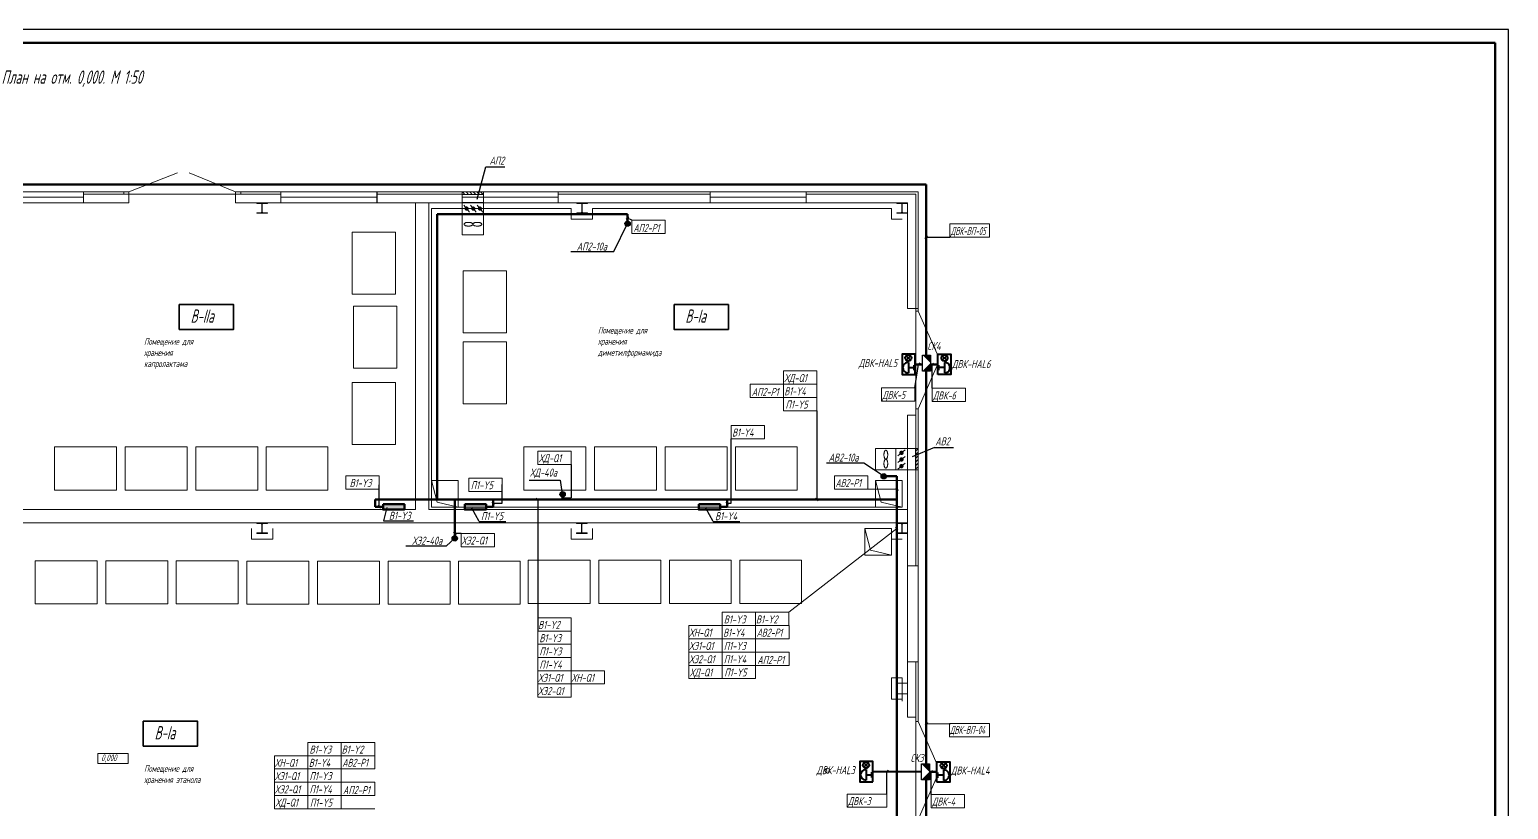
# Model space of a CAD drawing. Header units: millimetres. Extents: x -338 to 6826, y -8218 to 3153.
# Drawn here: x 2323 to 2878, y -7721 to -7429 of the extents above; entities that cross this region are included whole.
import ezdxf
from ezdxf.enums import TextEntityAlignment as Align

# ---------------------------------------------------------------- set-up
doc = ezdxf.new("R2010")
doc.units = ezdxf.units.MM
doc.linetypes.add('ACAD_ISO02W100', pattern=[15, 12, -3])
doc.linetypes.add('осевая2', pattern=[28.575, 19.05, -3.175, 3.175, -3.175])
for name, color, linetype, lineweight in [('Выноска', 137, 'Continuous', 20), ('Оси', 130, 'Continuous', 13), ('Первичник', 210, 'Continuous', 25), ('Рамка тонкая', 5, 'Continuous', 25), ('Тонкая', 5, 'Continuous', 20), ('ТОНКИЕ', 150, 'Continuous', 13), ('Эл.кабель', 2, 'Continuous', 50)]:
    doc.layers.add(name, color=color, linetype=linetype, lineweight=lineweight)
doc.layers.add('Размеры', color=5, linetype='Continuous')
doc.layers.add('Текст.', color=51, linetype='Continuous')
doc.styles.add('Simplex', font='simplex.shx', dxfattribs={"width": 0.7, "oblique": 15})

# ---------------------------------------------------------------- blocks, each defined once
blk = doc.blocks.new('APF064500')
at = {"ltscale": 100}
for p, q in [((-100, 186.5), (-100, 198)), ((-100, 198), (100, 198)), ((-16.5, 186.5), (-100, 186.5)), ((-100, 0), (-100, 11.5)), ((-100, 11.5), (-16.5, 11.5)), ((100, 0), (-100, 0)), ((-3.5, 24.5), (-3.5, 173.5)), ((3.5, 24.5), (3.5, 173.5)), ((100, 186.5), (16.5, 186.5)), ((16.5, 11.5), (100, 11.5)), ((100, 198), (100, 186.5)), ((100, 11.5), (100, 0))]:
    blk.add_line(p, q, dxfattribs=at)
for centre, start, end in [((-16.5, 173.5), 0, 90), ((-16.5, 24.5), 270, 0), ((16.5, 173.5), 90, 180), ((16.5, 24.5), 180, 270)]:
    blk.add_arc(centre, 13, start, end, dxfattribs=at)

msp = doc.modelspace()

# ---------------------------------------------------------------- hatches: boundary and pattern name
at = {"ltscale": 10}
h = msp.add_hatch(color=256, dxfattribs=at)
h.paths.add_polyline_path([(2661.21, -7553.73), (2661.21, -7556.73), (2658.21, -7556.73)])
h.paths.add_polyline_path([(2661.21, -7550.73), (2661.21, -7553.73), (2658.21, -7550.73)])
h = msp.add_hatch(color=256, dxfattribs=at)
h.paths.add_polyline_path([(2660.8, -7706.92), (2660.8, -7709.92), (2657.8, -7709.92)])
h.paths.add_polyline_path([(2660.8, -7703.92), (2660.8, -7706.92), (2657.8, -7703.92)])
at = {"layer": 'Первичник'}
h = msp.add_hatch(color=256, dxfattribs=at)
edge = h.paths.add_edge_path()
edge.add_arc((2547.64, -7501.48), 1, 0, 360)
h = msp.add_hatch(color=256, dxfattribs=at)
edge = h.paths.add_edge_path()
edge.add_arc((2643.7, -7596.14), 1, 0, 360)
h = msp.add_hatch(color=256, dxfattribs=at)
edge = h.paths.add_edge_path()
edge.add_arc((2523.3, -7602.93), 1, 0, 360)
h = msp.add_hatch(color=256, dxfattribs=at)
edge = h.paths.add_edge_path()
edge.add_arc((2482.85, -7619.4), 1, 0, 360)
at = {"layer": 'Размеры', "linetype": 'ByBlock', "ltscale": 0.7}
h = msp.add_hatch(color=1, dxfattribs=at)
h.dxf.hatch_style = 1
h.paths.add_polyline_path([(2459.97, -7606.65), (2455.98, -7606.65), (2455.98, -7606.77), (2459.97, -7606.77)])
h.paths.add_polyline_path([(2463.96, -7606.65), (2459.97, -7606.65), (2459.97, -7606.77), (2463.96, -7606.77)])
h.paths.add_polyline_path([(2463.96, -7606.77), (2459.97, -7606.77), (2459.97, -7608.65), (2463.96, -7608.65)])
h.paths.add_polyline_path([(2459.97, -7606.77), (2457.36, -7606.77), (2457.36, -7608.65), (2459.97, -7608.65)])
h.paths.add_polyline_path([(2457.36, -7606.79), (2455.98, -7606.79), (2455.98, -7608.65), (2457.36, -7608.65)])
h = msp.add_hatch(color=1, dxfattribs=at)
h.dxf.hatch_style = 1
h.paths.add_polyline_path([(2490.59, -7606.65), (2486.6, -7606.65), (2486.6, -7606.77), (2490.59, -7606.77)])
h.paths.add_polyline_path([(2494.58, -7606.65), (2490.59, -7606.65), (2490.59, -7606.77), (2494.58, -7606.77)])
h.paths.add_polyline_path([(2494.58, -7606.77), (2490.59, -7606.77), (2490.59, -7608.65), (2494.58, -7608.65)])
h.paths.add_polyline_path([(2490.59, -7606.77), (2487.98, -7606.77), (2487.98, -7608.65), (2490.59, -7608.65)])
h.paths.add_polyline_path([(2487.98, -7606.79), (2486.6, -7606.79), (2486.6, -7608.65), (2487.98, -7608.65)])
h = msp.add_hatch(color=1, dxfattribs=at)
h.dxf.hatch_style = 1
h.paths.add_polyline_path([(2578.33, -7606.65), (2574.34, -7606.65), (2574.34, -7606.77), (2578.33, -7606.77)])
h.paths.add_polyline_path([(2582.32, -7606.65), (2578.33, -7606.65), (2578.33, -7606.77), (2582.32, -7606.77)])
h.paths.add_polyline_path([(2582.32, -7606.77), (2578.33, -7606.77), (2578.33, -7608.65), (2582.32, -7608.65)])
h.paths.add_polyline_path([(2578.33, -7606.77), (2575.72, -7606.77), (2575.72, -7608.65), (2578.33, -7608.65)])
h.paths.add_polyline_path([(2575.72, -7606.79), (2574.34, -7606.79), (2574.34, -7608.65), (2575.72, -7608.65)])
at = {"layer": 'ТОНКИЕ', "linetype": 'ACAD_ISO02W100', "ltscale": 20}
h = msp.add_hatch(color=256, dxfattribs=at)
h.dxf.hatch_style = 1
h.paths.add_polyline_path([(2487.9, -7495.85, -1), (2486.68, -7495.85, -1)])
h = msp.add_hatch(color=256, dxfattribs=at)
h.dxf.hatch_style = 1
h.paths.add_polyline_path([(2490.39, -7495.85, -1), (2489.18, -7495.85, -1)])
h = msp.add_hatch(color=256, dxfattribs=at)
h.dxf.hatch_style = 1
h.paths.add_polyline_path([(2492.88, -7495.85, -1), (2491.67, -7495.85, -1)])
h = msp.add_hatch(color=256, dxfattribs=at)
h.dxf.hatch_style = 1
h.paths.add_polyline_path([(2650.34, -7587.98, -1), (2650.34, -7586.77, -1)])
h = msp.add_hatch(color=256, dxfattribs=at)
h.dxf.hatch_style = 1
h.paths.add_polyline_path([(2650.34, -7590.48, -1), (2650.34, -7589.26, -1)])
h = msp.add_hatch(color=256, dxfattribs=at)
h.dxf.hatch_style = 1
h.paths.add_polyline_path([(2650.34, -7592.97, -1), (2650.34, -7591.76, -1)])

# ---------------------------------------------------------------- linework, layer by layer
at = {"lineweight": 60}
for p, q in [((2056.94, -7433.78), (2872.94, -7433.78)), ((2872.94, -7433.78), (2872.94, -8017.78))]:
    msp.add_line(p, q, dxfattribs=at)
for p, q in [((2491.3, -7492.3), (2494.54, -7480.2)), ((2494.54, -7480.2), (2501.66, -7480.2)), ((2542.49, -7511.98), (2547.64, -7501.48)), ((2526.33, -7511.98), (2542.49, -7511.98)), ((2662.71, -7585.39), (2654.31, -7588.89)), ((2662.71, -7585.39), (2669.82, -7585.39)), ((2622.19, -7591.07), (2636.23, -7591.07)), ((2636.23, -7591.07), (2643.53, -7595.81)), ((2510.71, -7597.57), (2522.41, -7597.57)), ((2522.41, -7597.57), (2523.13, -7602.91)), ((2457.39, -7607.81), (2456.12, -7612.9)), ((2491.99, -7613.04), (2489.2, -7608.1)), ((2579.73, -7613.04), (2576.94, -7608.1)), ((2456.12, -7612.9), (2467.37, -7612.9)), ((2491.99, -7613.04), (2501.97, -7613.04)), ((2579.73, -7613.04), (2589.71, -7613.04)), ((2464.52, -7622.23), (2479.77, -7622.23)), ((2479.77, -7622.23), (2482.85, -7619.4))]:
    msp.add_line(p, q)
at = {"color": 3}
for p, q in [((2548.1, -7499.01), (2547.18, -7499.97)), ((2549.2, -7500.18), (2547.64, -7499.49)), ((2660.05, -7506.1), (2659.12, -7507.06)), ((2659.59, -7506.57), (2668.48, -7506.56)), ((2655.37, -7563.03), (2656.77, -7554.23)), ((2657.28, -7553.7), (2656.36, -7554.66)), ((2662.3, -7553.75), (2661.38, -7554.72)), ((2661.84, -7563.19), (2661.84, -7554.23)), ((2618.6, -7571.58), (2618.6, -7604.8)), ((2586.51, -7606.22), (2586.51, -7582.07)), ((2526.55, -7591.69), (2526.55, -7604.18)), ((2454.48, -7607.65), (2454.48, -7599.33)), ((2500.59, -7606.22), (2500.59, -7599.19)), ((2648.2, -7600.49), (2649.12, -7601.45)), ((2454.02, -7607.16), (2454.94, -7608.13)), ((2496.76, -7605.74), (2497.68, -7606.71)), ((2497.22, -7606.22), (2500.59, -7606.22)), ((2513.36, -7604.3), (2514.28, -7605.27)), ((2513.99, -7604.98), (2513.99, -7654.09)), ((2522.84, -7603.7), (2523.77, -7604.67)), ((2523.3, -7604.18), (2526.55, -7604.18)), ((2584.5, -7605.74), (2585.42, -7606.71)), ((2584.96, -7606.22), (2586.51, -7606.22)), ((2618.14, -7604.32), (2619.06, -7605.28)), ((2482.39, -7617.07), (2483.31, -7618.04)), ((2485.28, -7617.57), (2482.85, -7617.57)), ((2648.08, -7615.19), (2649, -7616.15)), ((2660.13, -7688.41), (2659.21, -7689.38)), ((2668.55, -7688.98), (2659.59, -7688.94)), ((2645.37, -7706.32), (2644.45, -7707.29)), ((2644.92, -7715.22), (2644.92, -7706.8)), ((2661.97, -7706.43), (2661.04, -7707.4)), ((2661.51, -7715.38), (2661.51, -7706.91))]:
    msp.add_line(p, q, dxfattribs=at)
at = {"lineweight": 40, "ltscale": 0.2}
for p, q in [((2652.1, -7552.65), (2653.77, -7550.98)), ((2652.1, -7550.98), (2653.77, -7552.65)), ((2667.33, -7552.65), (2665.66, -7550.98)), ((2667.33, -7550.98), (2665.66, -7552.65)), ((2652.93, -7553.48), (2652.93, -7557.41)), ((2652.93, -7555.45), (2655.13, -7555.45)), ((2655.13, -7556.41), (2655.13, -7554.49)), ((2664.3, -7556.41), (2664.3, -7554.49)), ((2666.49, -7555.45), (2664.3, -7555.45)), ((2666.49, -7553.48), (2666.49, -7557.41)), ((2636.24, -7703.53), (2637.91, -7705.2)), ((2637.91, -7703.53), (2636.24, -7705.2)), ((2637.08, -7706.03), (2637.08, -7709.96)), ((2639.28, -7708.96), (2639.28, -7707.04)), ((2663.96, -7709.09), (2663.96, -7707.17)), ((2666.99, -7705.33), (2665.32, -7703.66)), ((2666.99, -7703.66), (2665.32, -7705.33)), ((2666.16, -7706.16), (2666.16, -7710.09)), ((2637.08, -7708), (2639.28, -7708)), ((2666.16, -7708.13), (2663.96, -7708.13))]:
    msp.add_line(p, q, dxfattribs=at)
at = {"lineweight": 35}
for points in [[(2379.55, -7531.81), (2399.94, -7531.81), (2399.94, -7541.12), (2379.55, -7541.12)], [(2565.07, -7531.81), (2585.46, -7531.81), (2585.46, -7541.12), (2565.07, -7541.12)], [(2366.04, -7687.93), (2386.43, -7687.93), (2386.43, -7697.25), (2366.04, -7697.25)]]:
    msp.add_lwpolyline(points, close=True, dxfattribs=at)
at = {"lineweight": 40, "ltscale": 0.2}
for points in [[(2655.46, -7558.03), (2655.46, -7550.44), (2650.6, -7550.44), (2650.6, -7558.03)], [(2663.97, -7558.03), (2663.97, -7550.44), (2668.83, -7550.44), (2668.83, -7558.03)], [(2639.6, -7710.58), (2639.6, -7702.99), (2634.74, -7702.99), (2634.74, -7710.58)], [(2663.63, -7710.71), (2663.63, -7703.12), (2668.49, -7703.12), (2668.49, -7710.71)]]:
    msp.add_lwpolyline(points, close=True, dxfattribs=at)
at = {"ltscale": 10}
for points in [[(2658.21, -7556.73), (2658.21, -7550.73), (2661.21, -7550.73), (2661.21, -7556.73)], [(2657.8, -7709.92), (2657.8, -7703.92), (2660.8, -7703.92), (2660.8, -7709.92)]]:
    msp.add_lwpolyline(points, close=True, dxfattribs=at)
at = {"lineweight": 40, "ltscale": 0.2}
for centre in [(2652.93, -7551.82), (2666.49, -7551.82), (2637.08, -7704.37), (2666.16, -7704.5)]:
    msp.add_circle(centre, 1.18, dxfattribs=at)
for centre, start, end in [((2652.85, -7555.45), 87.3936, 272.6064), ((2666.58, -7555.45), 267.3936, 92.6064), ((2636.99, -7708), 87.3936, 272.6064), ((2666.25, -7708.13), 267.3936, 92.6064)]:
    msp.add_arc(centre, 1.96, start, end, dxfattribs=at)
at = {"layer": 'Выноска', "color": 3}
for p, q in [((2549.2, -7500.18), (2561.72, -7500.18)), ((2549.2, -7505.15), (2549.2, -7500.18)), ((2561.72, -7500.18), (2561.72, -7505.15)), ((2668.48, -7501.59), (2683.42, -7501.59)), ((2668.48, -7506.56), (2668.48, -7501.59)), ((2683.42, -7501.59), (2683.42, -7506.56)), ((2549.2, -7505.15), (2561.72, -7505.15)), ((2683.42, -7506.56), (2668.48, -7506.56)), ((2668.48, -7506.56), (2683.42, -7506.56)), ((2606.08, -7556.67), (2606.08, -7561.64)), ((2606.08, -7556.67), (2618.6, -7556.67)), ((2606.08, -7561.64), (2606.08, -7556.67)), ((2618.6, -7556.67), (2618.6, -7561.64)), ((2593.56, -7561.64), (2606.08, -7561.64)), ((2593.56, -7561.64), (2606.08, -7561.64)), ((2593.56, -7566.61), (2593.56, -7561.64)), ((2606.08, -7561.64), (2618.6, -7561.64)), ((2606.08, -7566.61), (2606.08, -7561.64)), ((2606.08, -7561.64), (2606.08, -7566.61)), ((2618.6, -7561.64), (2606.08, -7561.64)), ((2618.6, -7561.64), (2618.6, -7566.61)), ((2642.84, -7563.03), (2655.37, -7563.03)), ((2642.84, -7568), (2642.84, -7563.03)), ((2655.37, -7563.03), (2655.37, -7568)), ((2661.84, -7563.19), (2674.36, -7563.19)), ((2661.84, -7568.16), (2661.84, -7563.19)), ((2674.36, -7563.19), (2674.36, -7568.16)), ((2593.56, -7566.61), (2606.08, -7566.61)), ((2593.56, -7566.61), (2606.08, -7566.61)), ((2618.6, -7566.61), (2606.08, -7566.61)), ((2606.08, -7566.61), (2606.08, -7571.58)), ((2606.08, -7566.61), (2618.6, -7566.61)), ((2606.08, -7571.58), (2606.08, -7566.61)), ((2618.6, -7566.61), (2618.6, -7571.58)), ((2642.84, -7568), (2655.37, -7568)), ((2661.84, -7568.16), (2674.36, -7568.16)), ((2618.6, -7571.58), (2606.08, -7571.58)), ((2586.51, -7577.09), (2586.51, -7582.07)), ((2599.04, -7577.09), (2586.51, -7577.09)), ((2599.04, -7577.09), (2599.04, -7582.07)), ((2599.04, -7582.07), (2586.51, -7582.07)), ((2514.03, -7586.72), (2526.55, -7586.72)), ((2514.03, -7591.69), (2514.03, -7586.72)), ((2526.55, -7586.72), (2526.55, -7591.69)), ((2441.96, -7596.02), (2454.48, -7596.02)), ((2441.96, -7600.99), (2441.96, -7596.02)), ((2454.48, -7596.02), (2454.48, -7600.99)), ((2488.07, -7596.84), (2500.59, -7596.84)), ((2488.07, -7601.81), (2488.07, -7596.84)), ((2500.59, -7596.84), (2500.59, -7601.81)), ((2526.55, -7591.69), (2514.03, -7591.69)), ((2625.24, -7596), (2637.76, -7596)), ((2625.24, -7600.97), (2625.24, -7596)), ((2637.76, -7596), (2637.76, -7600.97)), ((2454.48, -7600.99), (2441.96, -7600.99)), ((2500.59, -7601.81), (2488.07, -7601.81)), ((2625.24, -7600.97), (2637.76, -7600.97)), ((2648.66, -7600.97), (2637.76, -7600.97)), ((2485.28, -7617.57), (2497.8, -7617.57)), ((2485.28, -7622.54), (2485.28, -7617.57)), ((2497.8, -7617.57), (2497.8, -7622.54)), ((2608.17, -7647.12), (2648.57, -7615.77)), ((2497.8, -7622.54), (2485.28, -7622.54)), ((2513.98, -7649.17), (2513.98, -7654.14)), ((2513.98, -7649.17), (2526.5, -7649.17)), ((2513.98, -7654.14), (2513.98, -7649.17)), ((2513.99, -7649.11), (2513.99, -7654.09)), ((2526.5, -7649.17), (2526.5, -7654.14)), ((2570.61, -7657.06), (2570.61, -7652.09)), ((2570.61, -7652.09), (2583.13, -7652.09)), ((2583.13, -7652.09), (2583.13, -7647.12)), ((2583.13, -7647.12), (2595.65, -7647.12)), ((2583.13, -7652.09), (2595.65, -7652.09)), ((2583.13, -7652.09), (2583.13, -7657.06)), ((2583.13, -7652.09), (2583.13, -7657.06)), ((2583.13, -7652.09), (2595.65, -7652.09)), ((2583.13, -7652.09), (2595.65, -7652.09)), ((2583.13, -7657.06), (2583.13, -7652.09)), ((2595.65, -7647.12), (2595.65, -7652.09)), ((2595.65, -7647.12), (2608.17, -7647.12)), ((2595.65, -7652.09), (2595.65, -7657.06)), ((2608.17, -7652.09), (2595.65, -7652.09)), ((2595.65, -7652.09), (2608.17, -7652.09)), ((2608.17, -7647.12), (2608.17, -7652.09)), ((2608.18, -7657.06), (2608.18, -7652.08)), ((2608.18, -7652.08), (2608.18, -7657.06)), ((2513.98, -7654.14), (2513.98, -7659.11)), ((2526.5, -7654.14), (2513.98, -7654.14)), ((2513.98, -7654.14), (2526.5, -7654.14)), ((2513.98, -7659.11), (2513.98, -7654.14)), ((2526.5, -7654.14), (2526.5, -7659.11)), ((2583.13, -7657.06), (2570.61, -7657.06)), ((2583.13, -7657.06), (2570.61, -7657.06)), ((2570.61, -7662.03), (2570.61, -7657.06)), ((2583.13, -7657.06), (2595.65, -7657.06)), ((2583.13, -7657.06), (2583.13, -7662.03)), ((2583.13, -7662.03), (2583.13, -7657.06)), ((2595.65, -7657.06), (2595.65, -7662.03)), ((2595.66, -7657.06), (2608.18, -7657.06)), ((2595.66, -7657.06), (2608.18, -7657.06)), ((2513.98, -7659.11), (2513.98, -7664.08)), ((2513.98, -7659.11), (2526.5, -7659.11)), ((2513.98, -7659.11), (2526.5, -7659.11)), ((2513.98, -7664.08), (2513.98, -7659.11)), ((2526.5, -7659.11), (2526.5, -7664.08)), ((2583.13, -7662.03), (2570.61, -7662.03)), ((2570.61, -7662.03), (2583.13, -7662.03)), ((2570.61, -7667), (2570.61, -7662.03)), ((2583.13, -7662.03), (2595.65, -7662.03)), ((2583.13, -7662.03), (2595.65, -7662.03)), ((2583.13, -7662.03), (2583.13, -7667)), ((2595.65, -7662.03), (2595.65, -7667)), ((2595.66, -7662.03), (2608.18, -7662.03)), ((2595.66, -7662.03), (2608.18, -7662.03)), ((2608.18, -7667), (2608.18, -7662.03)), ((2513.98, -7664.08), (2513.98, -7669.05)), ((2513.98, -7664.08), (2526.5, -7664.08)), ((2513.98, -7664.08), (2526.5, -7664.08)), ((2513.98, -7669.05), (2513.98, -7664.08)), ((2513.99, -7669), (2526.51, -7669)), ((2513.99, -7669), (2526.51, -7669)), ((2526.51, -7669), (2513.99, -7669)), ((2513.99, -7673.97), (2513.99, -7669)), ((2526.5, -7664.08), (2526.5, -7669.05)), ((2526.51, -7673.97), (2526.51, -7669)), ((2526.51, -7669), (2526.51, -7673.97)), ((2526.51, -7669), (2539.03, -7669)), ((2539.03, -7669), (2539.03, -7673.97)), ((2570.61, -7667), (2583.13, -7667)), ((2583.13, -7667), (2570.61, -7667)), ((2570.61, -7671.97), (2570.61, -7667)), ((2595.65, -7667), (2583.13, -7667)), ((2583.13, -7667), (2583.13, -7671.97)), ((2583.13, -7671.97), (2583.13, -7667)), ((2583.13, -7667), (2595.65, -7667)), ((2595.65, -7667), (2595.65, -7671.97)), ((2595.66, -7667), (2608.18, -7667)), ((2595.66, -7667), (2608.18, -7667)), ((2595.66, -7667), (2595.66, -7671.97)), ((2526.51, -7673.97), (2513.99, -7673.97)), ((2513.99, -7673.97), (2526.51, -7673.97)), ((2513.99, -7678.94), (2513.99, -7673.97)), ((2539.03, -7673.97), (2526.51, -7673.97)), ((2526.51, -7673.97), (2526.51, -7678.94)), ((2583.13, -7671.97), (2570.61, -7671.97)), ((2595.65, -7671.97), (2583.13, -7671.97)), ((2526.51, -7678.94), (2513.99, -7678.94)), ((2668.41, -7688.82), (2683.35, -7688.82)), ((2668.41, -7693.79), (2668.41, -7688.82)), ((2683.35, -7688.82), (2683.35, -7693.79)), ((2427.77, -7700.85), (2427.77, -7695.88)), ((2427.77, -7695.88), (2440.29, -7695.88)), ((2440.29, -7695.88), (2440.29, -7700.85)), ((2440.29, -7695.88), (2452.82, -7695.88)), ((2452.82, -7695.88), (2452.82, -7700.85)), ((2668.41, -7693.79), (2683.35, -7693.79)), ((2415.25, -7705.83), (2415.25, -7700.85)), ((2415.25, -7700.85), (2427.77, -7700.85)), ((2427.77, -7700.85), (2440.29, -7700.85)), ((2427.77, -7700.85), (2427.77, -7705.83)), ((2427.77, -7700.85), (2427.77, -7705.83)), ((2427.77, -7700.85), (2440.29, -7700.85)), ((2427.77, -7700.85), (2440.29, -7700.85)), ((2427.77, -7705.83), (2427.77, -7700.85)), ((2440.29, -7700.85), (2440.29, -7705.83)), ((2452.82, -7700.85), (2440.29, -7700.85)), ((2440.29, -7700.85), (2452.82, -7700.85)), ((2452.83, -7705.82), (2452.83, -7700.85)), ((2452.83, -7700.85), (2452.83, -7705.82)), ((2427.77, -7705.83), (2415.25, -7705.83)), ((2427.77, -7705.83), (2415.25, -7705.83)), ((2415.25, -7710.8), (2415.25, -7705.83)), ((2427.77, -7705.83), (2440.29, -7705.83)), ((2427.77, -7705.83), (2427.77, -7710.8)), ((2427.77, -7710.8), (2427.77, -7705.83)), ((2440.29, -7705.83), (2440.29, -7710.8)), ((2440.3, -7705.82), (2452.83, -7705.82)), ((2440.3, -7705.82), (2452.83, -7705.82)), ((2427.77, -7710.8), (2415.25, -7710.8)), ((2415.25, -7710.8), (2427.77, -7710.8)), ((2415.25, -7715.77), (2415.25, -7710.8)), ((2427.77, -7710.8), (2440.29, -7710.8)), ((2427.77, -7710.8), (2440.29, -7710.8)), ((2427.77, -7710.8), (2427.77, -7715.77)), ((2440.29, -7710.8), (2440.29, -7715.77)), ((2440.3, -7710.79), (2452.83, -7710.79)), ((2440.3, -7710.79), (2452.83, -7710.79)), ((2452.83, -7715.76), (2452.83, -7710.79)), ((2415.25, -7715.77), (2427.77, -7715.77)), ((2427.77, -7715.77), (2415.25, -7715.77)), ((2415.25, -7720.74), (2415.25, -7715.77)), ((2440.29, -7715.77), (2427.77, -7715.77)), ((2427.77, -7715.77), (2427.77, -7720.74)), ((2427.77, -7720.74), (2427.77, -7715.77)), ((2427.77, -7715.77), (2440.29, -7715.77)), ((2440.29, -7715.77), (2440.29, -7720.74)), ((2440.3, -7715.76), (2452.83, -7715.76)), ((2440.3, -7715.76), (2452.83, -7715.76)), ((2440.3, -7715.76), (2440.3, -7720.73)), ((2629.98, -7720.19), (2629.98, -7715.22)), ((2644.92, -7715.22), (2629.98, -7715.22)), ((2629.98, -7715.22), (2644.92, -7715.22)), ((2644.92, -7715.22), (2644.92, -7720.19)), ((2661.51, -7715.38), (2674.03, -7715.38)), ((2661.51, -7720.35), (2661.51, -7715.38)), ((2674.03, -7715.38), (2674.03, -7720.35)), ((2427.77, -7720.74), (2415.25, -7720.74)), ((2440.29, -7720.74), (2427.77, -7720.74)), ((2440.3, -7720.73), (2452.83, -7720.73)), ((2644.92, -7720.19), (2629.98, -7720.19)), ((2629.98, -7720.19), (2644.92, -7720.19)), ((2644.92, -7720.19), (2629.98, -7720.19)), ((2661.51, -7720.35), (2674.03, -7720.35))]:
    msp.add_line(p, q, dxfattribs=at)
at = {"layer": 'Оси', "linetype": 'осевая2'}
msp.add_line((2650.58, -7597.77), (2650.58, -7607.77), dxfattribs=at)
at = {"layer": 'Первичник'}
for centre in [(2547.64, -7501.48), (2643.7, -7596.14), (2523.3, -7602.93), (2482.85, -7619.4)]:
    msp.add_circle(centre, 1, dxfattribs=at)
at = {"layer": 'Размеры', "color": 0, "linetype": 'ByBlock', "ltscale": 0.7}
msp.add_line((2453.58, -7489.57), (2453.58, -7493.65), dxfattribs=at)
at = {"layer": 'Размеры', "color": 1, "linetype": 'ByBlock', "lineweight": 50, "ltscale": 0.7}
for points in [[(2455.98, -7606.65), (2463.96, -7606.65), (2463.96, -7608.65), (2455.98, -7608.65)], [(2486.6, -7606.65), (2494.58, -7606.65), (2494.58, -7608.65), (2486.6, -7608.65)], [(2574.34, -7606.65), (2582.32, -7606.65), (2582.32, -7608.65), (2574.34, -7608.65)]]:
    msp.add_lwpolyline(points, close=True, dxfattribs=at)
at = {"layer": 'Рамка тонкая'}
for p, q in [((2877.94, -7428.78), (2036.94, -7428.78)), ((2877.94, -8022.78), (2877.94, -7428.78))]:
    msp.add_line(p, q, dxfattribs=at)
at = {"layer": 'Тонкая', "ltscale": 100}
for p, q in [((2360.58, -7489.57), (2343.58, -7489.57)), ((2343.58, -7493.65), (2343.58, -7489.57)), ((2360.58, -7490.45), (2343.58, -7490.45)), ((2358.81, -7489.57), (2360.58, -7489.57)), ((2358.81, -7489.57), (2358.81, -7490.45)), ((2360.58, -7489.57), (2360.58, -7493.65)), ((2402.57, -7489.57), (2400.58, -7489.57)), ((2400.58, -7489.57), (2400.58, -7493.65)), ((2417.58, -7490.45), (2400.58, -7490.45)), ((2400.58, -7490.45), (2401.51, -7490.45)), ((2402.57, -7490.45), (2402.57, -7489.57)), ((2417.58, -7489.57), (2417.58, -7493.65)), ((2506.58, -7489.57), (2453.58, -7489.57)), ((2485.62, -7490.45), (2453.58, -7490.45)), ((2578.58, -7489.57), (2521.62, -7489.57)), ((2521.62, -7493.65), (2521.62, -7489.57)), ((2578.58, -7490.45), (2521.62, -7490.45)), ((2578.58, -7489.57), (2578.58, -7493.65)), ((2656.65, -7489.57), (2614.58, -7489.57)), ((2614.58, -7493.65), (2614.58, -7489.57)), ((2655.77, -7490.45), (2614.58, -7490.45)), ((2655.77, -7534.25), (2655.77, -7490.45)), ((2656.65, -7533.26), (2656.65, -7489.57)), ((2343.58, -7493.65), (2360.58, -7493.65)), ((2453.58, -7493.65), (2506.58, -7493.65)), ((2468.08, -7493.65), (2468.08, -7608.65)), ((2473.07, -7493.65), (2473.07, -7608.65)), ((2521.62, -7493.65), (2578.58, -7493.65)), ((2614.58, -7493.65), (2652.57, -7493.65)), ((2652.57, -7493.65), (2652.57, -7533.26)), ((2656.65, -7534.25), (2655.77, -7534.25)), ((2656.65, -7532.48), (2656.65, -7534.25)), ((2652.57, -7573.26), (2652.57, -7629.73)), ((2655.77, -7629.73), (2655.77, -7570.93)), ((2656.65, -7570.93), (2655.77, -7570.93)), ((2656.65, -7573.26), (2656.65, -7570.93)), ((2656.65, -7629.73), (2656.65, -7573.26)), ((2168.57, -7613.65), (2652.57, -7613.65)), ((2293.08, -7608.65), (2468.08, -7608.65)), ((2473.07, -7608.65), (2652.57, -7608.65)), ((2656.65, -7629.73), (2652.57, -7629.73)), ((2652.58, -7642.19), (2652.58, -7629.59)), ((2652.58, -7629.59), (2652.58, -7642.19)), ((2656.65, -7643.39), (2656.65, -7628.66)), ((2652.57, -7665.73), (2652.57, -7686.44)), ((2652.57, -7665.73), (2656.65, -7665.73)), ((2655.77, -7688.09), (2655.77, -7665.73)), ((2656.65, -7686.44), (2656.65, -7665.73)), ((2656.65, -7688.09), (2655.77, -7688.09)), ((2656.65, -7686.32), (2656.65, -7688.09))]:
    msp.add_line(p, q, dxfattribs=at)
at = {"layer": 'Тонкая', "ltscale": 10}
for p, q in [((2402.57, -7489.57), (2417.58, -7489.57)), ((2400.58, -7493.65), (2417.58, -7493.65)), ((2652.57, -7533.26), (2655.77, -7533.26)), ((2652.57, -7573.26), (2655.77, -7573.26)), ((2652.57, -7673.72), (2648.57, -7673.72)), ((2648.57, -7673.72), (2648.57, -7677.72)), ((2652.57, -7677.72), (2652.57, -7673.72)), ((2648.57, -7677.72), (2652.57, -7677.72)), ((2652.57, -7686.44), (2655.77, -7686.44))]:
    msp.add_line(p, q, dxfattribs=at)
at = {"layer": 'ТОНКИЕ', "ltscale": 100}
for p, q in [((2360.58, -7489.57), (2378.86, -7482.44)), ((2400.58, -7489.57), (2383.26, -7482.44)), ((2307.58, -7491.61), (2343.58, -7491.61)), ((2417.58, -7489.57), (2453.58, -7489.57)), ((2417.58, -7491.61), (2453.58, -7491.61)), ((2485.62, -7491.61), (2521.62, -7491.61)), ((2578.58, -7489.57), (2614.58, -7489.57)), ((2578.58, -7491.61), (2614.58, -7491.61)), ((2417.58, -7493.65), (2453.58, -7493.65)), ((2474.13, -7607.77), (2474.13, -7495.77)), ((2474.13, -7495.77), (2526.44, -7495.77)), ((2526.44, -7495.77), (2526.44, -7499.77)), ((2534.44, -7495.77), (2646.58, -7495.77)), ((2534.44, -7499.77), (2534.44, -7495.77)), ((2646.58, -7495.77), (2646.58, -7499.77)), ((2526.44, -7499.77), (2534.44, -7499.77)), ((2646.58, -7499.77), (2650.58, -7499.77)), ((2502.21, -7519.14), (2486.01, -7519.14)), ((2486.01, -7519.14), (2486.01, -7542.34)), ((2656.65, -7533.26), (2655.77, -7533.26)), ((2656.65, -7534.25), (2663.78, -7550.28)), ((2486.01, -7545.78), (2486.01, -7568.98)), ((2656.65, -7570.93), (2663.78, -7554.68)), ((2355.96, -7601.33), (2332.76, -7601.33)), ((2382.45, -7601.33), (2359.25, -7601.33)), ((2408.94, -7601.33), (2385.74, -7601.33)), ((2435.29, -7601.33), (2412.09, -7601.33)), ((2650.58, -7607.77), (2474.13, -7607.77)), ((2652.57, -7613.65), (2652.57, -7610.45)), ((2406.58, -7615.77), (2406.59, -7615.77)), ((2406.59, -7615.77), (2406.59, -7619.77)), ((2414.59, -7619.77), (2414.59, -7615.77)), ((2526.49, -7615.77), (2526.49, -7619.77)), ((2534.49, -7619.77), (2534.49, -7615.77)), ((2646.58, -7615.77), (2646.58, -7619.77)), ((2406.59, -7619.77), (2414.59, -7619.77)), ((2526.49, -7619.77), (2534.49, -7619.77)), ((2646.58, -7619.77), (2650.58, -7619.77)), ((2636.6, -7625.77), (2646.6, -7625.77)), ((2650.58, -7671.69), (2650.58, -7680.4)), ((2656.65, -7688.09), (2663.78, -7704.12)), ((2656.65, -7724.78), (2663.78, -7708.52))]:
    msp.add_line(p, q, dxfattribs=at)
at = {"layer": 'ТОНКИЕ', "ltscale": 10}
for p, q in [((2307.58, -7489.57), (2343.58, -7489.57)), ((2360.58, -7490.45), (2400.58, -7490.45)), ((2485.62, -7489.57), (2521.62, -7489.57)), ((2307.58, -7493.65), (2343.58, -7493.65)), ((2485.62, -7493.65), (2521.62, -7493.65)), ((2578.58, -7493.65), (2614.58, -7493.65)), ((2655.77, -7534.25), (2655.77, -7570.93)), ((2652.57, -7665.73), (2652.57, -7629.73)), ((2656.65, -7665.73), (2656.65, -7629.73)), ((2656.65, -7665.73), (2656.65, -7629.73)), ((2650.56, -7671.72), (2646.56, -7671.72)), ((2646.56, -7671.72), (2646.56, -7677.72)), ((2646.56, -7677.72), (2646.56, -7679.72)), ((2646.56, -7679.72), (2650.56, -7679.72)), ((2655.77, -7724.78), (2655.77, -7688.09))]:
    msp.add_line(p, q, dxfattribs=at)
at = {"layer": 'ТОНКИЕ', "linetype": 'ACAD_ISO02W100', "ltscale": 20}
for p, q in [((2494.89, -7489.54), (2484.6, -7489.54)), ((2485.62, -7489.57), (2485.62, -7493.65)), ((2485.62, -7489.57), (2485.62, -7493.65)), ((2485.66, -7489.54), (2485.66, -7493.62)), ((2485.66, -7493.62), (2485.66, -7489.54)), ((2493.66, -7490.54), (2485.66, -7490.54)), ((2486.67, -7490.54), (2485.73, -7489.54)), ((2488.03, -7490.54), (2487.09, -7489.54)), ((2489.38, -7490.54), (2488.44, -7489.54)), ((2490.74, -7490.54), (2489.8, -7489.54)), ((2492.09, -7490.54), (2491.15, -7489.54)), ((2493.45, -7490.54), (2492.51, -7489.54)), ((2493.66, -7493.62), (2493.66, -7489.54)), ((2493.66, -7493.62), (2485.66, -7493.62)), ((2485.66, -7493.62), (2485.66, -7498.02)), ((2485.66, -7493.62), (2493.66, -7493.62)), ((2486.2, -7494.52), (2488.37, -7497.19)), ((2488.7, -7494.52), (2490.87, -7497.19)), ((2491.19, -7494.52), (2493.36, -7497.19)), ((2493.66, -7498.02), (2493.66, -7493.62)), ((2484.58, -7498.02), (2494.77, -7498.02)), ((2485.66, -7505.62), (2485.66, -7498.02)), ((2493.66, -7498.02), (2493.66, -7505.62)), ((2444.42, -7527.88), (2444.42, -7504.68)), ((2444.42, -7504.68), (2460.62, -7504.68)), ((2460.62, -7504.68), (2460.62, -7527.88)), ((2493.66, -7505.62), (2485.66, -7505.62)), ((2502.21, -7542.34), (2502.21, -7519.14)), ((2460.62, -7527.88), (2444.42, -7527.88)), ((2444.91, -7555.59), (2444.91, -7532.39)), ((2444.91, -7532.39), (2461.11, -7532.39)), ((2461.11, -7532.39), (2461.11, -7555.59)), ((2486.01, -7542.34), (2502.21, -7542.34)), ((2502.21, -7545.78), (2486.01, -7545.78)), ((2502.21, -7568.98), (2502.21, -7545.78)), ((2461.11, -7555.59), (2444.91, -7555.59)), ((2444.42, -7584.27), (2444.42, -7561.07)), ((2444.42, -7561.07), (2460.62, -7561.07)), ((2460.62, -7561.07), (2460.62, -7584.27)), ((2486.01, -7568.98), (2502.21, -7568.98)), ((2332.76, -7585.13), (2355.96, -7585.13)), ((2332.76, -7601.33), (2332.76, -7585.13)), ((2355.96, -7585.13), (2355.96, -7601.33)), ((2359.25, -7585.13), (2382.45, -7585.13)), ((2359.25, -7601.33), (2359.25, -7585.13)), ((2382.45, -7585.13), (2382.45, -7601.33)), ((2385.74, -7585.13), (2408.94, -7585.13)), ((2385.74, -7598.19), (2385.74, -7585.13)), ((2408.94, -7585.13), (2408.94, -7601.33)), ((2412.09, -7585.13), (2435.29, -7585.13)), ((2412.09, -7601.33), (2412.09, -7585.13)), ((2435.29, -7585.13), (2435.29, -7601.33)), ((2460.62, -7584.27), (2444.42, -7584.27)), ((2508.77, -7585.13), (2531.97, -7585.13)), ((2508.77, -7601.33), (2508.77, -7585.13)), ((2531.97, -7585.13), (2531.97, -7601.33)), ((2535.26, -7585.13), (2558.46, -7585.13)), ((2535.26, -7601.33), (2535.26, -7585.13)), ((2558.46, -7585.13), (2558.46, -7601.33)), ((2561.75, -7585.13), (2584.95, -7585.13)), ((2561.75, -7601.33), (2561.75, -7585.13)), ((2584.95, -7585.13), (2584.95, -7601.33)), ((2588.09, -7585.13), (2611.29, -7585.13)), ((2588.09, -7601.33), (2588.09, -7585.13)), ((2611.29, -7585.13), (2611.29, -7601.33)), ((2640.58, -7593.75), (2640.58, -7585.75)), ((2640.58, -7585.75), (2648.18, -7585.75)), ((2648.18, -7585.75), (2648.18, -7593.75)), ((2652.58, -7585.75), (2648.18, -7585.75)), ((2652.57, -7593.78), (2652.57, -7585.78)), ((2652.57, -7585.78), (2652.57, -7593.78)), ((2652.58, -7593.75), (2652.58, -7585.75)), ((2652.58, -7585.75), (2652.58, -7593.75)), ((2652.58, -7585.75), (2656.66, -7585.75)), ((2655.66, -7593.75), (2655.66, -7585.75)), ((2655.66, -7586.76), (2656.66, -7585.82)), ((2656.65, -7595), (2656.65, -7584.71)), ((2656.66, -7594.97), (2656.66, -7584.68)), ((2651.68, -7586.29), (2649.01, -7588.46)), ((2651.68, -7588.79), (2649.01, -7590.96)), ((2651.68, -7591.28), (2649.01, -7593.45)), ((2655.66, -7588.11), (2656.66, -7587.17)), ((2655.66, -7589.47), (2656.66, -7588.53)), ((2655.66, -7590.83), (2656.66, -7589.88)), ((2655.66, -7592.18), (2656.66, -7591.24)), ((2648.18, -7593.75), (2640.58, -7593.75)), ((2648.18, -7593.75), (2652.58, -7593.75)), ((2652.58, -7593.71), (2656.66, -7593.71)), ((2652.58, -7593.75), (2656.66, -7593.75)), ((2655.66, -7593.54), (2656.66, -7592.59)), ((2355.96, -7598.24), (2355.96, -7601.33)), ((2359.25, -7601.33), (2359.25, -7598.52)), ((2382.45, -7598.19), (2382.45, -7601.33)), ((2385.74, -7601.33), (2385.74, -7598.19)), ((2435.29, -7599.6), (2435.29, -7601.33)), ((2474.12, -7597.77), (2484.12, -7597.77)), ((2476.22, -7605.88), (2474.12, -7597.77)), ((2484.12, -7597.77), (2484.12, -7607.77)), ((2531.97, -7601.33), (2508.77, -7601.33)), ((2558.46, -7601.33), (2535.26, -7601.33)), ((2584.95, -7601.33), (2561.75, -7601.33)), ((2611.29, -7601.33), (2588.09, -7601.33)), ((2640.58, -7597.77), (2650.58, -7597.77)), ((2642.68, -7605.88), (2640.58, -7597.77)), ((2484.12, -7607.77), (2476.22, -7605.88)), ((2650.58, -7607.77), (2642.68, -7605.88)), ((2636.6, -7615.77), (2646.6, -7615.77)), ((2638.7, -7623.88), (2636.6, -7615.77)), ((2646.6, -7615.77), (2646.6, -7625.77)), ((2646.6, -7625.77), (2638.7, -7623.88)), ((2325.57, -7627.8), (2348.77, -7627.8)), ((2325.57, -7644), (2325.57, -7627.8)), ((2348.77, -7627.8), (2348.77, -7644)), ((2352.06, -7627.8), (2375.26, -7627.8)), ((2352.06, -7644), (2352.06, -7627.8)), ((2375.26, -7627.8), (2375.26, -7644)), ((2378.4, -7627.8), (2401.6, -7627.8)), ((2378.4, -7644), (2378.4, -7627.8)), ((2401.6, -7627.8), (2401.6, -7644)), ((2404.91, -7627.9), (2428.11, -7627.9)), ((2404.91, -7644.1), (2404.91, -7627.9)), ((2428.11, -7627.9), (2428.11, -7644.1)), ((2431.4, -7627.9), (2454.6, -7627.9)), ((2431.4, -7644.1), (2431.4, -7627.9)), ((2454.6, -7627.9), (2454.6, -7644.1)), ((2457.89, -7627.9), (2481.09, -7627.9)), ((2457.89, -7644.1), (2457.89, -7627.9)), ((2481.09, -7627.9), (2481.09, -7644.1)), ((2484.23, -7627.9), (2507.43, -7627.9)), ((2484.23, -7644.1), (2484.23, -7627.9)), ((2507.43, -7627.9), (2507.43, -7644.1)), ((2510.36, -7627.59), (2533.56, -7627.59)), ((2510.36, -7643.79), (2510.36, -7627.59)), ((2533.56, -7627.59), (2533.56, -7643.79)), ((2536.86, -7627.59), (2560.06, -7627.59)), ((2536.86, -7643.79), (2536.86, -7627.59)), ((2560.06, -7627.59), (2560.06, -7643.79)), ((2563.35, -7627.59), (2586.55, -7627.59)), ((2563.35, -7643.79), (2563.35, -7627.59)), ((2586.55, -7627.59), (2586.55, -7643.79)), ((2589.69, -7627.59), (2612.89, -7627.59)), ((2589.69, -7643.79), (2589.69, -7627.59)), ((2612.89, -7627.59), (2612.89, -7643.79)), ((2348.77, -7644), (2325.57, -7644)), ((2375.26, -7644), (2352.06, -7644)), ((2401.6, -7644), (2378.4, -7644)), ((2428.11, -7644.1), (2404.91, -7644.1)), ((2454.6, -7644.1), (2431.4, -7644.1)), ((2481.09, -7644.1), (2457.89, -7644.1)), ((2507.43, -7644.1), (2484.23, -7644.1)), ((2533.56, -7643.79), (2510.36, -7643.79)), ((2560.06, -7643.79), (2536.86, -7643.79)), ((2586.55, -7643.79), (2563.35, -7643.79)), ((2612.89, -7643.79), (2589.69, -7643.79))]:
    msp.add_line(p, q, dxfattribs=at)
at = {"layer": 'ТОНКИЕ', "linetype": 'ACAD_ISO02W100', "ltscale": 100}
for p, q in [((2474.12, -7607.77), (2474.12, -7597.77)), ((2640.58, -7607.77), (2640.58, -7597.77)), ((2636.6, -7625.77), (2636.6, -7615.77))]:
    msp.add_line(p, q, dxfattribs=at)
at = {"layer": 'ТОНКИЕ', "ltscale": 10}
msp.add_lwpolyline([(2349.06, -7703.72), (2360.4, -7703.72), (2360.4, -7699.96), (2349.06, -7699.96)], close=True, dxfattribs=at)
at = {"layer": 'ТОНКИЕ', "linetype": 'ACAD_ISO02W100', "ltscale": 20}
for centre in [(2487.29, -7495.85), (2489.78, -7495.85), (2492.28, -7495.85), (2650.34, -7587.38), (2650.34, -7589.87), (2650.34, -7592.36)]:
    msp.add_circle(centre, 0.607, dxfattribs=at)
at = {"layer": 'ТОНКИЕ', "ltscale": 100}
msp.add_circle((2622.57, -7706.44), 0.895, dxfattribs=at)
at = {"layer": 'ТОНКИЕ', "linetype": 'ACAD_ISO02W100', "ltscale": 20, "extrusion": (0, 0, -1)}
for centre, major_axis in [((2487.98, -7501.71), (-1.67, 0)), ((2491.32, -7501.71), (-1.67, 0)), ((2644.48, -7588.07), (0, 1.67)), ((2644.48, -7591.4), (0, 1.67))]:
    msp.add_ellipse(centre, major_axis=major_axis, ratio=0.426384, dxfattribs=at)
at = {"layer": 'Эл.кабель'}
for p, q in [((2227.32, -7486.84), (2340.6, -7486.84)), ((2340.6, -7486.84), (2659.59, -7486.84)), ((2659.59, -7486.84), (2659.59, -7550.73)), ((2476.25, -7497.89), (2547.64, -7497.88)), ((2476.25, -7604.8), (2476.25, -7497.89)), ((2547.64, -7501.48), (2547.64, -7497.88)), ((2655.46, -7554.23), (2658.21, -7554.23)), ((2659.59, -7556.73), (2659.59, -7703.92)), ((2663.97, -7554.23), (2661.21, -7554.23)), ((2643.7, -7596.14), (2648.66, -7596.14)), ((2648.66, -7616.51), (2648.66, -7596.14)), ((2648.66, -7596.14), (2648.66, -7596.14)), ((2453.02, -7607.65), (2453.06, -7604.83)), ((2453.02, -7607.65), (2455.98, -7607.65)), ((2490.5, -7604.8), (2453.06, -7604.83)), ((2482.85, -7619.4), (2482.85, -7604.98)), ((2490.5, -7604.8), (2648.66, -7604.8)), ((2494.58, -7607.65), (2497.22, -7607.65)), ((2497.22, -7607.65), (2497.22, -7604.8)), ((2523.3, -7602.93), (2523.3, -7604.8)), ((2582.32, -7607.65), (2584.96, -7607.65)), ((2584.96, -7607.65), (2584.96, -7604.8)), ((2648.66, -7616.51), (2648.66, -7790.11)), ((2639.6, -7706.78), (2657.8, -7706.9)), ((2663.63, -7706.91), (2660.8, -7706.91)), ((2659.59, -7709.92), (2659.59, -7835.82))]:
    msp.add_line(p, q, dxfattribs=at)

# ---------------------------------------------------------------- block references
at = {"layer": 'Тонкая', "ltscale": 100, "xscale": 0.02, "yscale": 0.02, "zscale": 0.02}
for p in [(2410.57, -7497.61), (2530.57, -7497.61), (2650.57, -7497.61), (2410.58, -7617.61), (2530.48, -7617.61), (2650.57, -7617.61)]:
    msp.add_blockref('APF064500', p, dxfattribs=at)

# ---------------------------------------------------------------- texts
at = {"layer": 'Текст.', "style": 'Simplex', "oblique": 15}
for s, height, width, p in [('АП2', 3, 0.6, (2495.84, -7479.37)), ('АП2-Р1', 3, 0.58, (2549.84, -7504.62)), ('ДВК-ВП-05', 3, 0.5, (2668.83, -7505.76)), ('В-IIа', 5, 0.58, (2383.78, -7538.64)), ('В-Iа', 5, 0.58, (2569.3, -7538.64)), ('ДВК-HAL6', 3, 0.6, (2669.3, -7555.61)), ('ХД-Q1', 3, 0.6, (2606.43, -7560.83)), ('АП2-Р1', 3, 0.6, (2594.19, -7566.07)), ('В1-Y4', 3, 0.58, (2606.43, -7565.8)), ('П1-Y5', 3, 0.6, (2606.86, -7570.77)), ('ДВК-5', 3, 0.58, (2643.19, -7567.2)), ('ДВК-6', 3, 0.58, (2662.19, -7567.36)), ('В1-Y4', 3, 0.58, (2586.86, -7581.26)), ('АВ2', 3, 0.6, (2663.02, -7584.56)), ('ХД-Q1', 3, 0.6, (2514.38, -7590.88)), ('В1-Y3', 3, 0.6, (2443.42, -7600.18)), ('П1-Y5', 3, 0.6, (2488.85, -7601)), ('АВ2-Р1', 3, 0.58, (2625.58, -7600.17)), ('ХЭ2-Q1', 3, 0.6, (2485.41, -7621.73)), ('В1-Y2', 3, 0.6, (2514.11, -7653.34)), ('В1-Y3', 3, 0.6, (2583.73, -7651.29)), ('В1-Y2', 3, 0.6, (2595.78, -7651.29)), ('В1-Y3', 3, 0.6, (2514.57, -7658.31)), ('ХН-Q1', 3, 0.6, (2570.74, -7656.26)), ('В1-Y4', 3, 0.58, (2583.48, -7656.26)), ('АВ2-Р1', 3, 0.58, (2596.01, -7656.25)), ('П1-Y3', 3, 0.6, (2514.57, -7663.28)), ('ХЭ1-Q1', 3, 0.6, (2570.74, -7661.23)), ('ХЭ2-Q1', 3, 0.6, (2570.74, -7666.2)), ('П1-Y3', 3, 0.6, (2583.73, -7661.23)), ('П1-Y4', 3, 0.6, (2583.73, -7666.2)), ('АП2-Р1', 3, 0.6, (2596.3, -7666.46)), ('П1-Y4', 3, 0.6, (2514.57, -7668.25)), ('ХД-Q1', 3, 0.6, (2570.96, -7671.17)), ('П1-Y5', 3, 0.6, (2583.91, -7671.17)), ('ХЭ1-Q1', 3, 0.6, (2514.12, -7673.16)), ('ХН-Q1', 3, 0.6, (2526.64, -7673.16)), ('ХЭ2-Q1', 3, 0.6, (2514.12, -7678.13)), ('В-Iа', 5, 0.58, (2370.27, -7694.77)), ('ДВК-ВП-04', 3, 0.5, (2668.51, -7692.69)), ('ХН-Q1', 3, 0.6, (2415.38, -7705.02)), ('В1-Y4', 3, 0.58, (2428.12, -7705.02)), ('В1-Y3', 3, 0.6, (2428.37, -7700.05)), ('В1-Y2', 3, 0.6, (2440.43, -7700.05)), ('АВ2-Р1', 3, 0.58, (2440.65, -7705.01)), ('ХЭ1-Q1', 3, 0.6, (2415.38, -7709.99)), ('П1-Y3', 3, 0.6, (2428.37, -7709.99)), ('ДВК-HAL4', 3, 0.6, (2668.92, -7707.9)), ('ХЭ2-Q1', 3, 0.6, (2415.38, -7714.96)), ('П1-Y4', 3, 0.6, (2428.37, -7714.96)), ('АП2-Р1', 3, 0.6, (2440.94, -7715.23)), ('ХД-Q1', 3, 0.6, (2415.6, -7719.93)), ('П1-Y5', 3, 0.6, (2428.55, -7719.93)), ('ДВК-3', 3, 0.58, (2630.32, -7719.38)), ('ДВК-4', 3, 0.58, (2661.86, -7719.54))]:
    msp.add_text(s, height=height, dxfattribs=dict(at, width=width)).set_placement(p)
at = {"layer": 'Текст.', "style": 'Simplex', "oblique": 15, "width": 0.6}
for s, p in [('АП2-10а', (2534.24, -7510.05)), ('СК4', (2662.55, -7547.37)), ('АВ2-10а', (2628.63, -7589.14)), ('ХД-40а', (2516.11, -7595.06)), ('В1-Y3', (2462.22, -7610.94)), ('П1-Y5', (2496.83, -7611.09)), ('В1-Y4', (2584.57, -7611.09)), ('ХЭ2-40а', (2472.52, -7620.27)), ('СК3', (2656.18, -7701.7))]:
    msp.add_text(s, height=3, dxfattribs=at).set_placement(p, align=Align.MIDDLE)
for s, p in [('ДВК-HAL5', (2634.34, -7555.22)), ('ДВК-HAL3', (2618.49, -7707.77))]:
    msp.add_text(s, height=3, rotation=360, dxfattribs=at).set_placement(p)
at = {"layer": 'ТОНКИЕ', "style": 'Simplex', "oblique": 15, "width": 0.6}
for s, height, p in [('План на отм. 0,000. М 1:50', 5, (2312.91, -7449.09)), ('Помещение для', 2.5, (2536.56, -7542.67)), ('Помещение для', 2.5, (2366.33, -7546.89)), ('хранения', 2.5, (2536.56, -7546.84)), ('хранения', 2.5, (2366.33, -7551.06)), ('диметилформамида', 2.5, (2536.56, -7551.01)), ('капролактама', 2.5, (2366.33, -7555.22)), ('0,000', 2.5, (2350.3, -7702.89)), ('Помещение для', 2.5, (2366.37, -7706.9)), ('хранения этанола', 2.5, (2366.37, -7711.07))]:
    msp.add_text(s, height=height, dxfattribs=at).set_placement(p)

doc.saveas('drawing.dxf')
